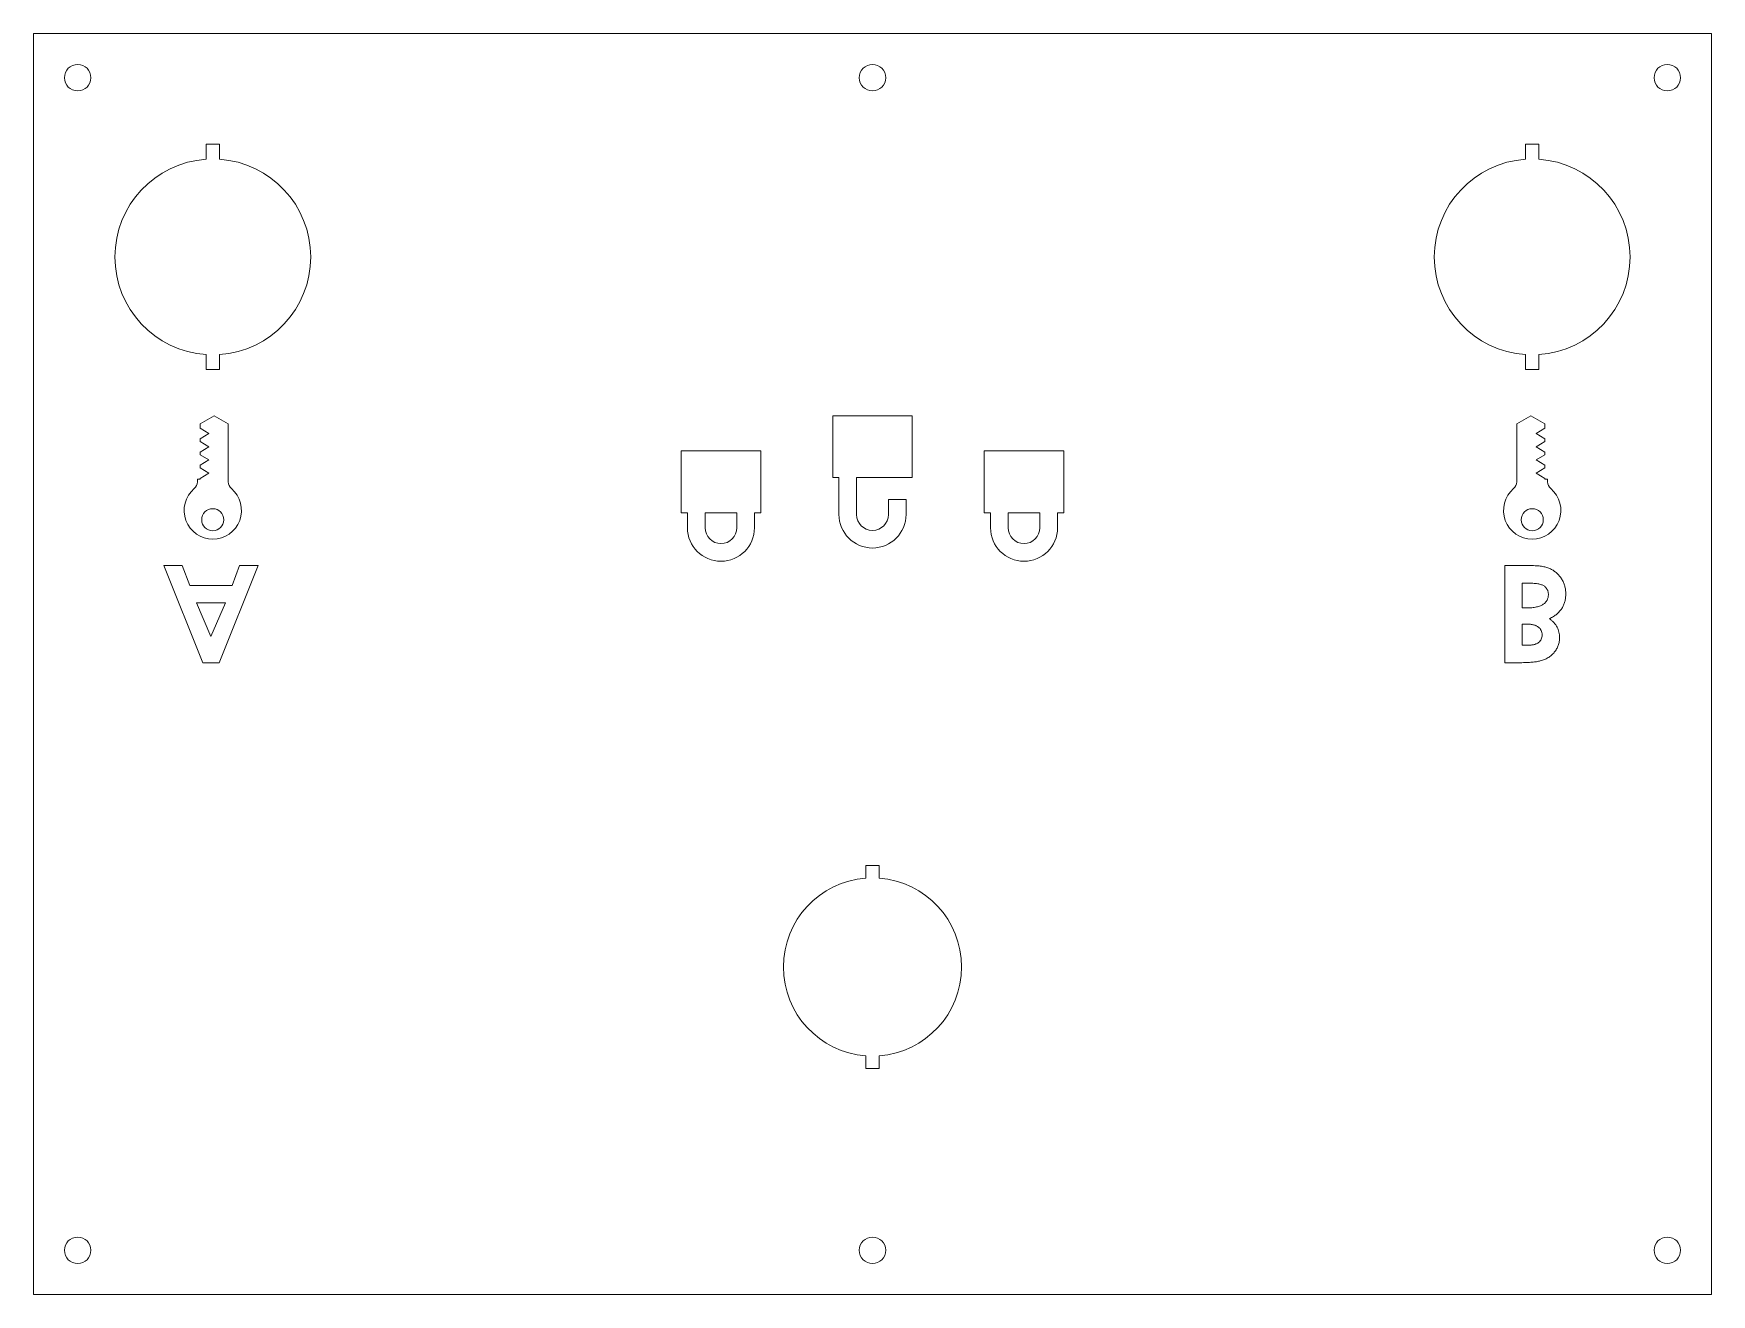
# Model space of a CAD drawing. Header units: millimetres. Extents: x -95 to 95, y -72 to 71.
import ezdxf

# ---------------------------------------------------------------- set-up
doc = ezdxf.new("R2010")
doc.units = ezdxf.units.MM

msp = doc.modelspace()

# ---------------------------------------------------------------- linework, layer by layer
at = {"color": 7, "linetype": 'Continuous', "lineweight": 15}
for p, q in [((-95.12, 70.82), (95.12, 70.82)), ((-95.12, -72.12), (-95.12, 70.82)), ((95.12, 70.82), (95.12, -72.12)), ((-75.55, 56.57), (-75.55, 58.28)), ((-75.55, 58.28), (-74.05, 58.28)), ((-74.05, 56.57), (-74.05, 58.28)), ((74.05, 56.57), (74.05, 58.28)), ((74.05, 58.28), (75.55, 58.28)), ((75.55, 56.57), (75.55, 58.28)), ((-75.55, 34.43), (-75.55, 32.72)), ((-74.05, 34.43), (-74.05, 32.72)), ((74.05, 34.43), (74.05, 32.72)), ((75.55, 34.43), (75.55, 32.72)), ((-74.05, 32.72), (-75.55, 32.72)), ((75.55, 32.72), (74.05, 32.72)), ((-0.75, -23.5), (-0.75, -24.93)), ((-0.75, -23.5), (0.75, -23.5)), ((0.75, -23.5), (0.75, -24.93)), ((-0.75, -46.5), (-0.75, -45.07)), ((0.75, -46.5), (0.75, -45.07)), ((0.75, -46.5), (-0.75, -46.5)), ((95.12, -72.12), (-95.12, -72.12))]:
    msp.add_line(p, q, dxfattribs=at)
at = {"color": 1, "linetype": 'Continuous', "lineweight": 15}
for p, q in [((-76.25, 26.58), (-74.65, 27.5)), ((-74.65, 27.5), (-73.05, 26.58)), ((-4.5, 20.5), (-4.5, 27.5)), ((-4.5, 27.5), (4.5, 27.5)), ((4.5, 27.5), (4.5, 20.5)), ((73.05, 26.58), (74.65, 27.5)), ((74.65, 27.5), (76.25, 26.58)), ((-76.25, 26.08), (-76.25, 26.58)), ((-75.25, 25.48), (-76.25, 26.08)), ((-76.25, 24.88), (-75.25, 25.48)), ((-76.25, 24.58), (-76.25, 24.88)), ((-73.05, 26.58), (-73.05, 19.99)), ((73.05, 19.99), (73.05, 26.58)), ((76.25, 26.08), (75.25, 25.48)), ((75.25, 25.48), (76.25, 24.88)), ((76.25, 26.58), (76.25, 26.08)), ((76.25, 24.88), (76.25, 24.58)), ((-75.25, 23.98), (-76.25, 24.58)), ((-76.25, 23.38), (-75.25, 23.98)), ((-76.25, 23.08), (-76.25, 23.38)), ((-75.25, 22.48), (-76.25, 23.08)), ((-21.68, 23.5), (-12.68, 23.5)), ((-21.68, 16.5), (-21.68, 23.5)), ((-12.68, 23.5), (-12.68, 16.5)), ((12.68, 16.5), (12.68, 23.5)), ((12.68, 23.5), (21.68, 23.5)), ((21.68, 23.5), (21.68, 16.5)), ((76.25, 24.58), (75.25, 23.98)), ((75.25, 23.98), (76.25, 23.38)), ((76.25, 23.08), (75.25, 22.48)), ((76.25, 23.38), (76.25, 23.08)), ((-76.25, 21.88), (-75.25, 22.48)), ((-76.25, 21.58), (-76.25, 21.88)), ((-75.25, 20.98), (-76.25, 21.58)), ((-76.25, 20.38), (-75.25, 20.98)), ((75.25, 22.48), (76.25, 21.88)), ((76.25, 21.58), (75.25, 20.98)), ((75.25, 20.98), (76.25, 20.38)), ((76.25, 21.88), (76.25, 21.58)), ((-76.55, 19.99), (-76.55, 20.29)), ((-76.55, 20.29), (-76.25, 20.29)), ((-76.25, 20.29), (-76.25, 20.38)), ((-3.8, 20.5), (-4.5, 20.5)), ((-3.8, 16.3), (-3.8, 20.5)), ((4.5, 20.5), (-1.8, 20.5)), ((-1.8, 20.5), (-1.8, 16.3)), ((76.25, 20.38), (76.25, 20.29)), ((76.25, 20.29), (76.55, 20.29)), ((76.55, 20.29), (76.55, 19.99)), ((1.8, 16.3), (1.8, 18)), ((1.8, 18), (3.8, 18)), ((3.8, 18), (3.8, 16.3)), ((-20.98, 16.5), (-21.68, 16.5)), ((-20.98, 14.8), (-20.98, 16.5)), ((-18.98, 16.5), (-15.38, 16.5)), ((-18.98, 14.8), (-18.98, 16.5)), ((-15.38, 16.5), (-15.38, 14.8)), ((-12.68, 16.5), (-13.38, 16.5)), ((-13.38, 16.5), (-13.38, 14.8)), ((13.38, 16.5), (12.68, 16.5)), ((13.38, 14.8), (13.38, 16.5)), ((15.38, 16.5), (18.98, 16.5)), ((15.38, 14.8), (15.38, 16.5)), ((18.98, 16.5), (18.98, 14.8)), ((21.68, 16.5), (20.98, 16.5)), ((20.98, 16.5), (20.98, 14.8)), ((-80.37, 10.5), (-75.93, -0.5)), ((-78.26, 10.5), (-80.37, 10.5)), ((-77.41, 8.24), (-78.26, 10.5)), ((-74.09, -0.5), (-69.65, 10.5)), ((-71.76, 10.5), (-72.62, 8.24)), ((-69.65, 10.5), (-71.76, 10.5)), ((74.79, 10.5), (71.7, 10.5)), ((71.7, 10.5), (71.7, -0.5)), ((-72.62, 8.24), (-77.41, 8.24)), ((73.67, 8.53), (74.24, 8.53)), ((73.67, 5.71), (73.67, 8.53)), ((-76.66, 6.27), (-73.36, 6.27)), ((-75.01, 2.45), (-76.66, 6.27)), ((-73.36, 6.27), (-75.01, 2.45)), ((74.14, 5.71), (73.67, 5.71)), ((73.67, 3.87), (74.2, 3.87)), ((73.67, 1.47), (73.67, 3.87)), ((74.29, 1.47), (73.67, 1.47)), ((-75.93, -0.5), (-74.09, -0.5)), ((71.7, -0.5), (73.46, -0.5))]:
    msp.add_line(p, q, dxfattribs=at)
at = {"color": 7, "linetype": 'Continuous', "lineweight": 15}
for centre in [(-90.12, 65.82), (0, 65.82), (90.12, 65.82), (-90.12, -67.12), (0, -67.12), (90.12, -67.12)]:
    msp.add_circle(centre, 1.5, dxfattribs=at)
at = {"color": 1, "linetype": 'Continuous', "lineweight": 15}
for centre in [(-74.8, 15.7), (74.8, 15.7)]:
    msp.add_circle(centre, 1.25, dxfattribs=at)
at = {"color": 7, "linetype": 'Continuous', "lineweight": 15}
for centre, radius, start, end in [((-74.8, 45.5), 11.1, 93.8743, 266.1257), ((-74.8, 45.5), 11.1, 273.8743, 86.1257), ((74.8, 45.5), 11.1, 93.8743, 266.1257), ((74.8, 45.5), 11.1, 273.8743, 86.1257), ((0, -35), 10.1, 94.2586, 265.7414), ((0, -35), 10.1, 274.2586, 85.7414)]:
    msp.add_arc(centre, radius, start, end, dxfattribs=at)
at = {"color": 1, "linetype": 'Continuous', "lineweight": 15}
for centre, radius, start, end in [((-74.8, 16.75), 3.25, 130.3202, 49.6798), ((-77.55, 19.99), 1, 310.3202, 0), ((-72.05, 19.99), 1, 180, 229.6798), ((74.8, 16.75), 3.25, 130.3202, 49.6798), ((72.05, 19.99), 1, 310.3202, 0), ((77.55, 19.99), 1, 180, 229.6798), ((0, 16.3), 3.8, 180, 0), ((0, 16.3), 1.8, 180, 0), ((-17.18, 14.8), 3.8, 180, 0), ((-17.18, 14.8), 1.8, 180, 0), ((17.18, 14.8), 3.8, 180, 0), ((17.18, 14.8), 1.8, 180, 0)]:
    msp.add_arc(centre, radius, start, end, dxfattribs=at)
for points, knots in [([(78.61, 7.32), (78.6, 7.47), (78.59, 7.76), (78.5, 8.2), (78.35, 8.61), (78.14, 9), (77.88, 9.35), (77.59, 9.66), (77.25, 9.92), (76.95, 10.1), (76.69, 10.22), (76.47, 10.29), (76.23, 10.36), (75.98, 10.41), (75.71, 10.45), (75.42, 10.48), (75.11, 10.5), (74.9, 10.5), (74.79, 10.5)], [0, 0, 0, 0, 0.0802641, 0.1584807, 0.2362172, 0.3147238, 0.3928458, 0.4686444, 0.5426992, 0.617292, 0.6559516, 0.6970397, 0.7406599, 0.7867732, 0.8355684, 0.8872422, 0.9418939, 1, 1, 1, 1]), ([(74.24, 8.53), (74.35, 8.52), (74.57, 8.52), (74.88, 8.51), (75.16, 8.48), (75.41, 8.45), (75.64, 8.4), (75.83, 8.35), (76, 8.28), (76.14, 8.2), (76.26, 8.11), (76.36, 8.02), (76.44, 7.91), (76.51, 7.79), (76.57, 7.67), (76.6, 7.53), (76.63, 7.39), (76.63, 7.29), (76.63, 7.24)], [0, 0, 0, 0, 0.1096048, 0.210729, 0.3021056, 0.3852747, 0.4593184, 0.5248481, 0.5836423, 0.6346414, 0.6812015, 0.7267985, 0.7706517, 0.8140165, 0.8579457, 0.9033057, 0.9505279, 1, 1, 1, 1]), ([(76.63, 7.24), (76.63, 7.18), (76.63, 7.07), (76.6, 6.9), (76.55, 6.75), (76.49, 6.6), (76.41, 6.46), (76.31, 6.34), (76.19, 6.22), (76.06, 6.11), (75.9, 6.01), (75.72, 5.93), (75.51, 5.86), (75.28, 5.81), (75.03, 5.76), (74.76, 5.73), (74.46, 5.71), (74.25, 5.71), (74.14, 5.71)], [0, 0, 0, 0, 0.052804, 0.102848, 0.151634, 0.199493, 0.24769, 0.296169, 0.346204, 0.398436, 0.454195, 0.514248, 0.579272, 0.650186, 0.727567, 0.811532, 0.902517, 1, 1, 1, 1]), ([(76.76, 4.49), (76.84, 4.53), (76.99, 4.61), (77.21, 4.73), (77.41, 4.87), (77.59, 5.01), (77.76, 5.16), (77.91, 5.32), (78.05, 5.48), (78.17, 5.65), (78.27, 5.84), (78.36, 6.02), (78.44, 6.22), (78.5, 6.42), (78.55, 6.64), (78.58, 6.86), (78.6, 7.08), (78.61, 7.24), (78.61, 7.32)], [0, 0, 0, 0, 0.072769, 0.14268, 0.209427, 0.274632, 0.336831, 0.397631, 0.456898, 0.515139, 0.573163, 0.631099, 0.689015, 0.74882, 0.809284, 0.870755, 0.934285, 1, 1, 1, 1]), ([(74.2, 3.87), (74.27, 3.87), (74.41, 3.87), (74.6, 3.85), (74.79, 3.83), (74.96, 3.79), (75.12, 3.75), (75.26, 3.69), (75.39, 3.62), (75.54, 3.52), (75.69, 3.37), (75.83, 3.15), (75.91, 2.9), (75.92, 2.72), (75.93, 2.63)], [0, 0, 0, 0, 0.088765, 0.171355, 0.248082, 0.32112, 0.38886, 0.452062, 0.51223, 0.569578, 0.676977, 0.78104, 0.886932, 1, 1, 1, 1]), ([(77.9, 2.37), (77.9, 2.47), (77.89, 2.67), (77.84, 2.97), (77.76, 3.25), (77.64, 3.52), (77.48, 3.78), (77.28, 4.03), (77.04, 4.27), (76.86, 4.41), (76.76, 4.49)], [0, 0, 0, 0, 0.123308, 0.242862, 0.359429, 0.474783, 0.594376, 0.72017, 0.855099, 1, 1, 1, 1]), ([(75.93, 2.63), (75.92, 2.55), (75.92, 2.38), (75.83, 2.15), (75.71, 1.95), (75.56, 1.81), (75.42, 1.71), (75.29, 1.65), (75.16, 1.59), (75.01, 1.55), (74.85, 1.52), (74.67, 1.49), (74.49, 1.48), (74.36, 1.47), (74.29, 1.47)], [0, 0, 0, 0, 0.112318, 0.217162, 0.320736, 0.428689, 0.486125, 0.546577, 0.610671, 0.678379, 0.751037, 0.828585, 0.911505, 1, 1, 1, 1]), ([(75.7, -0.3), (75.79, -0.28), (75.95, -0.24), (76.18, -0.15), (76.4, -0.05), (76.61, 0.07), (76.8, 0.2), (76.99, 0.34), (77.16, 0.5), (77.31, 0.67), (77.45, 0.86), (77.57, 1.05), (77.67, 1.25), (77.76, 1.46), (77.82, 1.67), (77.87, 1.9), (77.9, 2.13), (77.9, 2.29), (77.9, 2.37)], [0, 0, 0, 0, 0.0687424, 0.1348947, 0.1996998, 0.2629456, 0.3253223, 0.3869274, 0.4489921, 0.5106956, 0.5720441, 0.6326422, 0.6929422, 0.7524174, 0.8127575, 0.8734928, 0.9357833, 1, 1, 1, 1]), ([(73.46, -0.5), (73.58, -0.5), (73.82, -0.5), (74.17, -0.49), (74.49, -0.47), (74.78, -0.45), (75.05, -0.42), (75.29, -0.39), (75.51, -0.35), (75.64, -0.32), (75.7, -0.3)], [0, 0, 0, 0, 0.163996, 0.31733, 0.458061, 0.588186, 0.707951, 0.816321, 0.913584, 1, 1, 1, 1])]:
    msp.add_open_spline(points, degree=3, knots=knots, dxfattribs=at)

doc.saveas('drawing.dxf')
